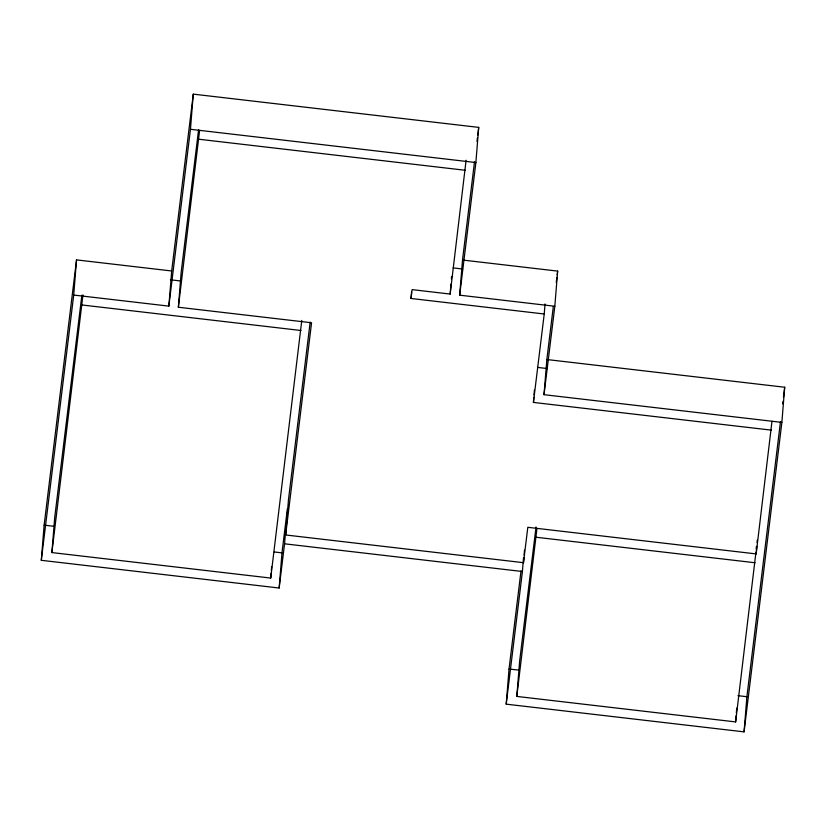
<?xml version="1.0" encoding="UTF-8"?>
<svg xmlns="http://www.w3.org/2000/svg" width="826" height="826" viewBox="0 0 826 826"><rect width="100%" height="100%" fill="white"/><g stroke="black" fill="none" stroke-linecap="round" stroke-linejoin="round"><path stroke-width="1.24" d="M279.157 588.019L281.986 552.862L287.386 508.661L284.557 543.807L279.157 588.019L41.3 560.307L44.129 525.15L76.539 259.891L171.684 270.98L168.855 306.126L73.71 295.047L76.539 259.891M301.779 320.447L270.721 578.066L51.893 552.573L54.722 517.417L81.867 295.254M51.893 552.573L82.951 294.954M168.855 306.126L190.455 129.29L193.284 94.133L478.708 127.39L475.879 162.546L459.679 295.171L554.824 306.26L544.014 394.683L781.871 422.396L744.061 731.867L506.204 704.155L509.033 668.998L521.03 570.807M771.98 421.343L756.151 553.916L527.814 527.308L523.488 562.682L285.641 534.969L311.567 322.76L178.364 307.241L181.193 272.084L198.612 129.537M178.364 307.241L199.603 130.446M270.721 578.066L271.124 573.048M271.331 570.539L271.63 566.77M285.641 534.969L288.46 499.813L310.173 322.119M771.278 430.129L533.42 402.417L544.231 313.994L411.028 298.475L411.534 292.197M411.028 298.475L412.112 289.627L450.16 294.066L450.975 284.02M451.378 279.002L451.574 276.493M450.16 294.066L466.101 160.234M459.679 295.171L462.508 260.025L474.506 161.824M533.42 402.417L533.823 397.389M534.03 394.88L534.432 389.862M506.204 704.155L522.414 571.52L523.519 557.715M523.488 562.682L523.89 557.653M524.097 555.144L524.5 550.126M544.231 313.994L545.036 303.947M755.883 552.718L735.625 721.914L516.797 696.421L519.626 661.265L536.033 526.978M544.014 394.683L546.843 359.527L553.327 306.477M516.797 696.421L536.952 528.475M554.824 306.26L557.653 271.104L462.508 260.025M735.625 721.914L736.131 715.636M736.338 713.127L736.74 708.109M756.182 548.949L756.389 546.44M756.151 553.916L756.761 546.378M757.06 542.62L757.266 540.101M744.061 731.867L746.89 696.71L780.477 421.766M781.871 422.396L784.7 387.239L546.843 359.527M41.3 560.307L73.71 295.047M171.684 270.98L193.284 94.133M476.994 141.422L477.469 137.591M477.779 135.041L478.708 127.39M556.259 282.471L556.879 277.422M557.189 274.893L557.653 271.104M782.666 403.862L782.986 401.312M783.451 397.471L784.7 387.239M190.455 129.29L475.879 162.546M198.89 139.233L465.286 170.28M453.102 267.892L462.612 269.008M170.404 279.797L180.946 281.026M82.146 304.99L300.974 330.493M537.489 367.405L547.401 368.561M536.25 537.261L755.067 562.754M284.557 543.807L522.414 571.52M44.129 525.15L54.361 526.348M274.315 551.975L281.986 552.862M509.033 668.998L519.265 670.196M737.938 695.668L746.89 696.71"/></g></svg>
